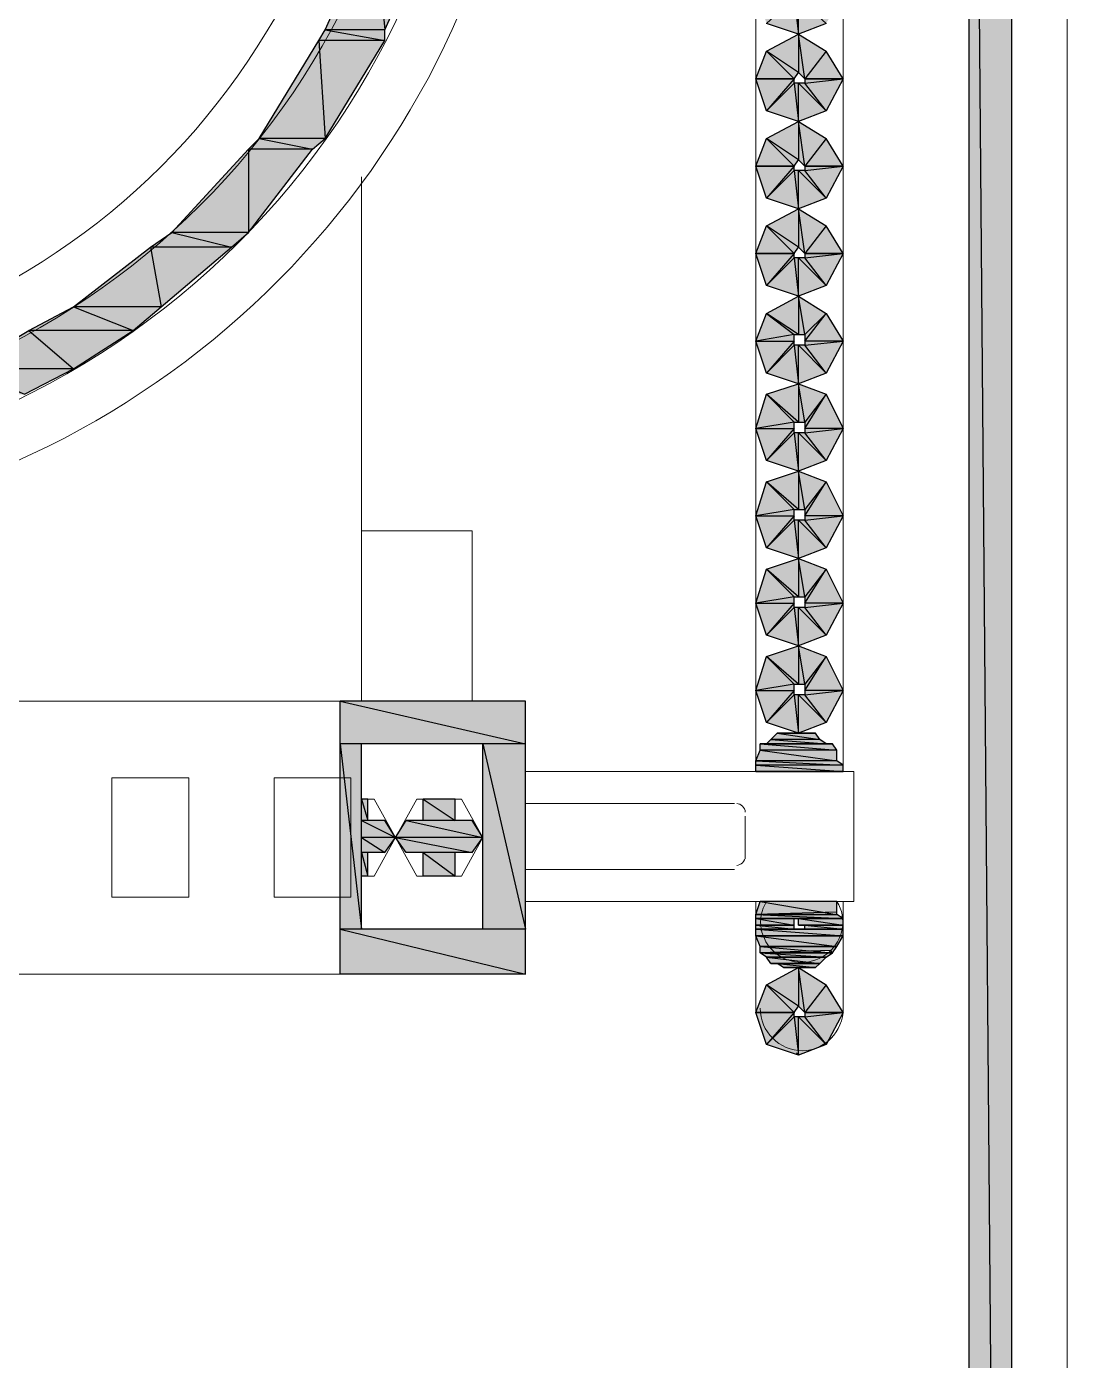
# Model space of a CAD drawing. Header units: millimetres. Extents: x 53 to 176, y -29 to 32.
# Drawn here: x 113.566 to 114.249, y -7.654 to -6.78 of the extents above; entities that cross this region are included whole.
import ezdxf

# ---------------------------------------------------------------- set-up
doc = ezdxf.new("R2010")
doc.units = ezdxf.units.MM
doc.layers.add('15 - Quadro de medição', color=6, linetype='Continuous')

msp = doc.modelspace()

# ---------------------------------------------------------------- hatches: boundary and pattern name
at = {"layer": '15 - Quadro de medição', "true_color": 0x000007}
h = msp.add_hatch(color=7, dxfattribs=at)
h.paths.add_polyline_path([(114.21171, -5.98433), (114.18378, -5.98433), (114.21171, -9.32817)])
h.paths.add_polyline_path([(114.18378, -5.98433), (114.21171, -9.32817), (114.18378, -9.32817)])
h = msp.add_hatch(color=7, dxfattribs=at)
h.paths.add_polyline_path([(113.83319, -6.71064), (113.79408, -6.71064), (113.80107, -6.78188)])
h.paths.add_polyline_path([(113.79408, -6.71064), (113.80107, -6.78188), (113.76196, -6.78188)])
h = msp.add_hatch(color=7, dxfattribs=at)
h.paths.add_polyline_path([(114.0441, -6.75674), (114.06925, -6.75674), (114.05109, -6.77769)])
h.paths.add_polyline_path([(114.06925, -6.75674), (114.05109, -6.77769), (114.06925, -6.76093)])
h.paths.add_polyline_path([(114.05109, -6.77769), (114.06925, -6.76093), (114.07204, -6.78467)])
h.paths.add_polyline_path([(114.06925, -6.76093), (114.07204, -6.78467), (114.07204, -6.76093)])
h.paths.add_polyline_path([(114.07204, -6.78467), (114.07204, -6.76093), (114.0902, -6.77769)])
h.paths.add_polyline_path([(114.07204, -6.76093), (114.0902, -6.77769), (114.07623, -6.76093)])
h.paths.add_polyline_path([(114.0902, -6.77769), (114.07623, -6.76093), (114.10137, -6.75674)])
h.paths.add_polyline_path([(114.07623, -6.76093), (114.10137, -6.75674), (114.07623, -6.75674)])
h = msp.add_hatch(color=7, dxfattribs=at)
h.paths.add_polyline_path([(113.80107, -6.78188), (113.76196, -6.78188), (113.80107, -6.78886)])
h.paths.add_polyline_path([(113.76196, -6.78188), (113.80107, -6.78886), (113.75777, -6.78886)])
h = msp.add_hatch(color=7, dxfattribs=at)
h.paths.add_polyline_path([(113.80107, -6.78886), (113.75777, -6.78886), (113.76196, -6.85311)])
h.paths.add_polyline_path([(113.75777, -6.78886), (113.76196, -6.85311), (113.71866, -6.85311)])
h = msp.add_hatch(color=7, dxfattribs=at)
h.paths.add_polyline_path([(114.10137, -6.814), (114.0902, -6.79585), (114.07623, -6.814)])
h.paths.add_polyline_path([(114.0902, -6.79585), (114.07623, -6.814), (114.07204, -6.78467)])
h.paths.add_polyline_path([(114.07623, -6.814), (114.07204, -6.78467), (114.07204, -6.80981)])
h.paths.add_polyline_path([(114.07204, -6.78467), (114.07204, -6.80981), (114.05109, -6.79585)])
h.paths.add_polyline_path([(114.07204, -6.80981), (114.05109, -6.79585), (114.06925, -6.814)])
h.paths.add_polyline_path([(114.05109, -6.79585), (114.06925, -6.814), (114.0441, -6.814)])
h = msp.add_hatch(color=7, dxfattribs=at)
h.paths.add_polyline_path([(114.0441, -6.814), (114.06925, -6.814), (114.05109, -6.83496)])
h.paths.add_polyline_path([(114.06925, -6.814), (114.05109, -6.83496), (114.06925, -6.8168)])
h.paths.add_polyline_path([(114.05109, -6.83496), (114.06925, -6.8168), (114.07204, -6.84194)])
h.paths.add_polyline_path([(114.06925, -6.8168), (114.07204, -6.84194), (114.07204, -6.8168)])
h.paths.add_polyline_path([(114.07204, -6.84194), (114.07204, -6.8168), (114.0902, -6.83496)])
h.paths.add_polyline_path([(114.07204, -6.8168), (114.0902, -6.83496), (114.07623, -6.8168)])
h.paths.add_polyline_path([(114.0902, -6.83496), (114.07623, -6.8168), (114.10137, -6.814)])
h.paths.add_polyline_path([(114.07623, -6.8168), (114.10137, -6.814), (114.07623, -6.814)])
h = msp.add_hatch(color=7, dxfattribs=at)
h.paths.add_polyline_path([(114.10137, -6.87127), (114.0902, -6.85311), (114.07623, -6.87127)])
h.paths.add_polyline_path([(114.0902, -6.85311), (114.07623, -6.87127), (114.07204, -6.84194)])
h.paths.add_polyline_path([(114.07623, -6.87127), (114.07204, -6.84194), (114.07204, -6.86708)])
h.paths.add_polyline_path([(114.07204, -6.84194), (114.07204, -6.86708), (114.05109, -6.85311)])
h.paths.add_polyline_path([(114.07204, -6.86708), (114.05109, -6.85311), (114.06925, -6.87127)])
h.paths.add_polyline_path([(114.05109, -6.85311), (114.06925, -6.87127), (114.0441, -6.87127)])
h = msp.add_hatch(color=7, dxfattribs=at)
h.paths.add_polyline_path([(113.75358, -6.8601), (113.71168, -6.8601), (113.71168, -6.91457)])
h.paths.add_polyline_path([(113.71168, -6.8601), (113.71168, -6.91457), (113.66139, -6.91457)])
h = msp.add_hatch(color=7, dxfattribs=at)
h.paths.add_polyline_path([(113.76196, -6.85311), (113.71866, -6.85311), (113.75358, -6.8601)])
h.paths.add_polyline_path([(113.71866, -6.85311), (113.75358, -6.8601), (113.71168, -6.8601)])
h = msp.add_hatch(color=7, dxfattribs=at)
h.paths.add_polyline_path([(114.0441, -6.87127), (114.06925, -6.87127), (114.05109, -6.89222)])
h.paths.add_polyline_path([(114.06925, -6.87127), (114.05109, -6.89222), (114.06925, -6.87406)])
h.paths.add_polyline_path([(114.05109, -6.89222), (114.06925, -6.87406), (114.07204, -6.89921)])
h.paths.add_polyline_path([(114.06925, -6.87406), (114.07204, -6.89921), (114.07204, -6.87406)])
h.paths.add_polyline_path([(114.07204, -6.89921), (114.07204, -6.87406), (114.0902, -6.89222)])
h.paths.add_polyline_path([(114.07204, -6.87406), (114.0902, -6.89222), (114.07623, -6.87406)])
h.paths.add_polyline_path([(114.0902, -6.89222), (114.07623, -6.87406), (114.10137, -6.87127)])
h.paths.add_polyline_path([(114.07623, -6.87406), (114.10137, -6.87127), (114.07623, -6.87127)])
h = msp.add_hatch(color=7, dxfattribs=at)
h.paths.add_polyline_path([(114.10137, -6.92854), (114.0902, -6.91038), (114.07623, -6.92854)])
h.paths.add_polyline_path([(114.0902, -6.91038), (114.07623, -6.92854), (114.07204, -6.89921)])
h.paths.add_polyline_path([(114.07623, -6.92854), (114.07204, -6.89921), (114.07204, -6.92435)])
h.paths.add_polyline_path([(114.07204, -6.89921), (114.07204, -6.92435), (114.05109, -6.91038)])
h.paths.add_polyline_path([(114.07204, -6.92435), (114.05109, -6.91038), (114.06925, -6.92854)])
h.paths.add_polyline_path([(114.05109, -6.91038), (114.06925, -6.92854), (114.0441, -6.92854)])
h = msp.add_hatch(color=7, dxfattribs=at)
h.paths.add_polyline_path([(113.71168, -6.91457), (113.66139, -6.91457), (113.7005, -6.92435)])
h.paths.add_polyline_path([(113.66139, -6.91457), (113.7005, -6.92435), (113.64742, -6.92435)])
h = msp.add_hatch(color=7, dxfattribs=at)
h.paths.add_polyline_path([(113.7005, -6.92435), (113.64742, -6.92435), (113.65441, -6.96346)])
h.paths.add_polyline_path([(113.64742, -6.92435), (113.65441, -6.96346), (113.59714, -6.96346)])
h = msp.add_hatch(color=7, dxfattribs=at)
h.paths.add_polyline_path([(114.0441, -6.92854), (114.06925, -6.92854), (114.05109, -6.94949)])
h.paths.add_polyline_path([(114.06925, -6.92854), (114.05109, -6.94949), (114.06925, -6.93133)])
h.paths.add_polyline_path([(114.05109, -6.94949), (114.06925, -6.93133), (114.07204, -6.95647)])
h.paths.add_polyline_path([(114.06925, -6.93133), (114.07204, -6.95647), (114.07204, -6.93133)])
h.paths.add_polyline_path([(114.07204, -6.95647), (114.07204, -6.93133), (114.0902, -6.94949)])
h.paths.add_polyline_path([(114.07204, -6.93133), (114.0902, -6.94949), (114.07623, -6.93133)])
h.paths.add_polyline_path([(114.0902, -6.94949), (114.07623, -6.93133), (114.10137, -6.92854)])
h.paths.add_polyline_path([(114.07623, -6.93133), (114.10137, -6.92854), (114.07623, -6.92854)])
h = msp.add_hatch(color=7, dxfattribs=at)
h.paths.add_polyline_path([(114.0902, -7.00676), (114.07623, -6.9886), (114.10137, -6.98581)])
h.paths.add_polyline_path([(114.07623, -6.9886), (114.10137, -6.98581), (114.07623, -6.98581)])
h.paths.add_polyline_path([(114.10137, -6.98581), (114.07623, -6.98581), (114.0902, -6.96765)])
h.paths.add_polyline_path([(114.07623, -6.98581), (114.0902, -6.96765), (114.07623, -6.98161)])
h.paths.add_polyline_path([(114.0902, -6.96765), (114.07623, -6.98161), (114.07204, -6.95647)])
h.paths.add_polyline_path([(114.07623, -6.98161), (114.07204, -6.95647), (114.07204, -6.98161)])
h.paths.add_polyline_path([(114.07204, -6.95647), (114.07204, -6.98161), (114.05109, -6.96765)])
h.paths.add_polyline_path([(114.07204, -6.98161), (114.05109, -6.96765), (114.06925, -6.98161)])
h.paths.add_polyline_path([(114.05109, -6.96765), (114.06925, -6.98161), (114.0441, -6.98581)])
h.paths.add_polyline_path([(114.06925, -6.98161), (114.0441, -6.98581), (114.06925, -6.98581)])
h.paths.add_polyline_path([(114.0441, -6.98581), (114.06925, -6.98581), (114.05109, -7.00676)])
h.paths.add_polyline_path([(114.06925, -6.98581), (114.05109, -7.00676), (114.06925, -6.9886)])
h.paths.add_polyline_path([(114.05109, -7.00676), (114.06925, -6.9886), (114.07204, -7.01374)])
h.paths.add_polyline_path([(114.06925, -6.9886), (114.07204, -7.01374), (114.07204, -6.9886)])
h.paths.add_polyline_path([(114.07204, -7.01374), (114.07204, -6.9886), (114.0902, -7.00676)])
h.paths.add_polyline_path([(114.07204, -6.9886), (114.0902, -7.00676), (114.07623, -6.9886)])
h = msp.add_hatch(color=7, dxfattribs=at)
h.paths.add_polyline_path([(113.65441, -6.96346), (113.59714, -6.96346), (113.63625, -6.97882)])
h.paths.add_polyline_path([(113.59714, -6.96346), (113.63625, -6.97882), (113.56781, -6.97882)])
h = msp.add_hatch(color=7, dxfattribs=at)
h.paths.add_polyline_path([(113.63625, -6.97882), (113.56781, -6.97882), (113.59714, -7.00396)])
h.paths.add_polyline_path([(113.56781, -6.97882), (113.59714, -7.00396), (113.52591, -7.00396)])
h = msp.add_hatch(color=7, dxfattribs=at)
h.paths.add_polyline_path([(113.59714, -7.00396), (113.52591, -7.00396), (113.56502, -7.02072)])
h.paths.add_polyline_path([(113.52591, -7.00396), (113.56502, -7.02072), (113.46864, -7.02072)])
h = msp.add_hatch(color=7, dxfattribs=at)
h.paths.add_polyline_path([(114.0902, -7.06402), (114.07623, -7.04587), (114.10137, -7.04307)])
h.paths.add_polyline_path([(114.07623, -7.04587), (114.10137, -7.04307), (114.07623, -7.04307)])
h.paths.add_polyline_path([(114.10137, -7.04307), (114.07623, -7.04307), (114.0902, -7.02072)])
h.paths.add_polyline_path([(114.07623, -7.04307), (114.0902, -7.02072), (114.07623, -7.03888)])
h.paths.add_polyline_path([(114.0902, -7.02072), (114.07623, -7.03888), (114.07204, -7.01374)])
h.paths.add_polyline_path([(114.07623, -7.03888), (114.07204, -7.01374), (114.07204, -7.03888)])
h.paths.add_polyline_path([(114.07204, -7.01374), (114.07204, -7.03888), (114.05109, -7.02072)])
h.paths.add_polyline_path([(114.07204, -7.03888), (114.05109, -7.02072), (114.06925, -7.03888)])
h.paths.add_polyline_path([(114.05109, -7.02072), (114.06925, -7.03888), (114.0441, -7.04307)])
h.paths.add_polyline_path([(114.06925, -7.03888), (114.0441, -7.04307), (114.06925, -7.04307)])
h.paths.add_polyline_path([(114.0441, -7.04307), (114.06925, -7.04307), (114.05109, -7.06402)])
h.paths.add_polyline_path([(114.06925, -7.04307), (114.05109, -7.06402), (114.06925, -7.04587)])
h.paths.add_polyline_path([(114.05109, -7.06402), (114.06925, -7.04587), (114.07204, -7.07101)])
h.paths.add_polyline_path([(114.06925, -7.04587), (114.07204, -7.07101), (114.07204, -7.04587)])
h.paths.add_polyline_path([(114.07204, -7.07101), (114.07204, -7.04587), (114.0902, -7.06402)])
h.paths.add_polyline_path([(114.07204, -7.04587), (114.0902, -7.06402), (114.07623, -7.04587)])
h = msp.add_hatch(color=7, dxfattribs=at)
h.paths.add_polyline_path([(114.0902, -7.12129), (114.07623, -7.10313), (114.10137, -7.10034)])
h.paths.add_polyline_path([(114.07623, -7.10313), (114.10137, -7.10034), (114.07623, -7.10034)])
h.paths.add_polyline_path([(114.10137, -7.10034), (114.07623, -7.10034), (114.0902, -7.07799)])
h.paths.add_polyline_path([(114.07623, -7.10034), (114.0902, -7.07799), (114.07623, -7.09615)])
h.paths.add_polyline_path([(114.0902, -7.07799), (114.07623, -7.09615), (114.07204, -7.07101)])
h.paths.add_polyline_path([(114.07623, -7.09615), (114.07204, -7.07101), (114.07204, -7.09615)])
h.paths.add_polyline_path([(114.07204, -7.07101), (114.07204, -7.09615), (114.05109, -7.07799)])
h.paths.add_polyline_path([(114.07204, -7.09615), (114.05109, -7.07799), (114.06925, -7.09615)])
h.paths.add_polyline_path([(114.05109, -7.07799), (114.06925, -7.09615), (114.0441, -7.10034)])
h.paths.add_polyline_path([(114.06925, -7.09615), (114.0441, -7.10034), (114.06925, -7.10034)])
h.paths.add_polyline_path([(114.0441, -7.10034), (114.06925, -7.10034), (114.05109, -7.12129)])
h.paths.add_polyline_path([(114.06925, -7.10034), (114.05109, -7.12129), (114.06925, -7.10313)])
h.paths.add_polyline_path([(114.05109, -7.12129), (114.06925, -7.10313), (114.07204, -7.12827)])
h.paths.add_polyline_path([(114.06925, -7.10313), (114.07204, -7.12827), (114.07204, -7.10313)])
h.paths.add_polyline_path([(114.07204, -7.12827), (114.07204, -7.10313), (114.0902, -7.12129)])
h.paths.add_polyline_path([(114.07204, -7.10313), (114.0902, -7.12129), (114.07623, -7.10313)])
h = msp.add_hatch(color=7, dxfattribs=at)
h.paths.add_polyline_path([(114.0902, -7.17856), (114.07623, -7.1604), (114.10137, -7.15761)])
h.paths.add_polyline_path([(114.07623, -7.1604), (114.10137, -7.15761), (114.07623, -7.15761)])
h.paths.add_polyline_path([(114.10137, -7.15761), (114.07623, -7.15761), (114.0902, -7.13526)])
h.paths.add_polyline_path([(114.07623, -7.15761), (114.0902, -7.13526), (114.07623, -7.15342)])
h.paths.add_polyline_path([(114.0902, -7.13526), (114.07623, -7.15342), (114.07204, -7.12827)])
h.paths.add_polyline_path([(114.07623, -7.15342), (114.07204, -7.12827), (114.07204, -7.15342)])
h.paths.add_polyline_path([(114.07204, -7.12827), (114.07204, -7.15342), (114.05109, -7.13526)])
h.paths.add_polyline_path([(114.07204, -7.15342), (114.05109, -7.13526), (114.06925, -7.15342)])
h.paths.add_polyline_path([(114.05109, -7.13526), (114.06925, -7.15342), (114.0441, -7.15761)])
h.paths.add_polyline_path([(114.06925, -7.15342), (114.0441, -7.15761), (114.06925, -7.15761)])
h.paths.add_polyline_path([(114.0441, -7.15761), (114.06925, -7.15761), (114.05109, -7.17856)])
h.paths.add_polyline_path([(114.06925, -7.15761), (114.05109, -7.17856), (114.06925, -7.1604)])
h.paths.add_polyline_path([(114.05109, -7.17856), (114.06925, -7.1604), (114.07204, -7.18554)])
h.paths.add_polyline_path([(114.06925, -7.1604), (114.07204, -7.18554), (114.07204, -7.1604)])
h.paths.add_polyline_path([(114.07204, -7.18554), (114.07204, -7.1604), (114.0902, -7.17856)])
h.paths.add_polyline_path([(114.07204, -7.1604), (114.0902, -7.17856), (114.07623, -7.1604)])
h = msp.add_hatch(color=7, dxfattribs=at)
h.paths.add_polyline_path([(114.0902, -7.23582), (114.07623, -7.21767), (114.10137, -7.21487)])
h.paths.add_polyline_path([(114.07623, -7.21767), (114.10137, -7.21487), (114.07623, -7.21487)])
h.paths.add_polyline_path([(114.10137, -7.21487), (114.07623, -7.21487), (114.0902, -7.19253)])
h.paths.add_polyline_path([(114.07623, -7.21487), (114.0902, -7.19253), (114.07623, -7.21068)])
h.paths.add_polyline_path([(114.0902, -7.19253), (114.07623, -7.21068), (114.07204, -7.18554)])
h.paths.add_polyline_path([(114.07623, -7.21068), (114.07204, -7.18554), (114.07204, -7.21068)])
h.paths.add_polyline_path([(114.07204, -7.18554), (114.07204, -7.21068), (114.05109, -7.19253)])
h.paths.add_polyline_path([(114.07204, -7.21068), (114.05109, -7.19253), (114.06925, -7.21068)])
h.paths.add_polyline_path([(114.05109, -7.19253), (114.06925, -7.21068), (114.0441, -7.21487)])
h.paths.add_polyline_path([(114.06925, -7.21068), (114.0441, -7.21487), (114.06925, -7.21487)])
h.paths.add_polyline_path([(114.0441, -7.21487), (114.06925, -7.21487), (114.05109, -7.23582)])
h.paths.add_polyline_path([(114.06925, -7.21487), (114.05109, -7.23582), (114.06925, -7.21767)])
h.paths.add_polyline_path([(114.05109, -7.23582), (114.06925, -7.21767), (114.07204, -7.24281)])
h.paths.add_polyline_path([(114.06925, -7.21767), (114.07204, -7.24281), (114.07204, -7.21767)])
h.paths.add_polyline_path([(114.07204, -7.24281), (114.07204, -7.21767), (114.0902, -7.23582)])
h.paths.add_polyline_path([(114.07204, -7.21767), (114.0902, -7.23582), (114.07623, -7.21767)])
h = msp.add_hatch(color=7, dxfattribs=at)
h.paths.add_polyline_path([(113.89325, -7.22186), (113.77174, -7.22186), (113.89325, -7.24979)])
h.paths.add_polyline_path([(113.77174, -7.22186), (113.89325, -7.24979), (113.77174, -7.24979)])
h = msp.add_hatch(color=7, dxfattribs=at)
h.paths.add_polyline_path([(114.08321, -7.24281), (114.05807, -7.24281), (114.08601, -7.247)])
h.paths.add_polyline_path([(114.05807, -7.24281), (114.08601, -7.247), (114.05388, -7.247)])
h = msp.add_hatch(color=7, dxfattribs=at)
h.paths.add_polyline_path([(113.7857, -7.24979), (113.77174, -7.24979), (113.7857, -7.37131)])
h.paths.add_polyline_path([(113.77174, -7.24979), (113.7857, -7.37131), (113.77174, -7.37131)])
h = msp.add_hatch(color=7, dxfattribs=at)
h.paths.add_polyline_path([(113.89325, -7.24979), (113.86532, -7.24979), (113.89325, -7.37131)])
h.paths.add_polyline_path([(113.86532, -7.24979), (113.89325, -7.37131), (113.86532, -7.37131)])
h = msp.add_hatch(color=7, dxfattribs=at)
h.paths.add_polyline_path([(114.09718, -7.25398), (114.0469, -7.25398), (114.09718, -7.26097)])
h.paths.add_polyline_path([(114.0469, -7.25398), (114.09718, -7.26097), (114.0441, -7.26097)])
h = msp.add_hatch(color=7, dxfattribs=at)
h.paths.add_polyline_path([(114.09439, -7.24979), (114.0469, -7.24979), (114.09718, -7.25398)])
h.paths.add_polyline_path([(114.0469, -7.24979), (114.09718, -7.25398), (114.0469, -7.25398)])
h = msp.add_hatch(color=7, dxfattribs=at)
h.paths.add_polyline_path([(114.08601, -7.247), (114.05388, -7.247), (114.0902, -7.24979)])
h.paths.add_polyline_path([(114.05388, -7.247), (114.0902, -7.24979), (114.05109, -7.24979)])
h = msp.add_hatch(color=7, dxfattribs=at)
h.paths.add_polyline_path([(114.09718, -7.26097), (114.0441, -7.26097), (114.10137, -7.26376)])
h.paths.add_polyline_path([(114.0441, -7.26097), (114.10137, -7.26376), (114.0441, -7.26376)])
h = msp.add_hatch(color=7, dxfattribs=at)
h.paths.add_polyline_path([(114.10137, -7.26376), (114.0441, -7.26376), (114.10137, -7.26795)])
h.paths.add_polyline_path([(114.0441, -7.26376), (114.10137, -7.26795), (114.0441, -7.26795)])
h.paths.add_polyline_path([(114.10137, -7.26795), (114.0441, -7.26795)])
h.paths.add_polyline_path([(114.0441, -7.26795), (114.10137, -7.26795)])
h = msp.add_hatch(color=7, dxfattribs=at)
h.paths.add_polyline_path([(113.78989, -7.28611), (113.7857, -7.28611), (113.78989, -7.30008)])
h.paths.add_polyline_path([(113.7857, -7.28611), (113.78989, -7.30008), (113.7857, -7.30008)])
h = msp.add_hatch(color=7, dxfattribs=at)
h.paths.add_polyline_path([(113.84716, -7.28611), (113.82621, -7.28611), (113.84716, -7.30008)])
h.paths.add_polyline_path([(113.82621, -7.28611), (113.84716, -7.30008), (113.82621, -7.30008)])
h = msp.add_hatch(color=7, dxfattribs=at)
h.paths.add_polyline_path([(113.80107, -7.30008), (113.7857, -7.30008), (113.80805, -7.31125)])
h.paths.add_polyline_path([(113.7857, -7.30008), (113.80805, -7.31125), (113.7857, -7.31125)])
h = msp.add_hatch(color=7, dxfattribs=at)
h.paths.add_polyline_path([(113.85833, -7.30008), (113.81504, -7.30008), (113.86532, -7.31125)])
h.paths.add_polyline_path([(113.81504, -7.30008), (113.86532, -7.31125), (113.80805, -7.31125)])
h = msp.add_hatch(color=7, dxfattribs=at)
h.paths.add_polyline_path([(113.80805, -7.31125), (113.7857, -7.31125), (113.80107, -7.32103)])
h.paths.add_polyline_path([(113.7857, -7.31125), (113.80107, -7.32103), (113.7857, -7.32103)])
h = msp.add_hatch(color=7, dxfattribs=at)
h.paths.add_polyline_path([(113.86532, -7.31125), (113.80805, -7.31125), (113.85833, -7.32103)])
h.paths.add_polyline_path([(113.80805, -7.31125), (113.85833, -7.32103), (113.81504, -7.32103)])
h = msp.add_hatch(color=7, dxfattribs=at)
h.paths.add_polyline_path([(113.78989, -7.32103), (113.7857, -7.32103), (113.78989, -7.33639)])
h.paths.add_polyline_path([(113.7857, -7.32103), (113.78989, -7.33639), (113.7857, -7.33639)])
h = msp.add_hatch(color=7, dxfattribs=at)
h.paths.add_polyline_path([(113.84716, -7.32103), (113.82621, -7.32103), (113.84716, -7.33639)])
h.paths.add_polyline_path([(113.82621, -7.32103), (113.84716, -7.33639), (113.82621, -7.33639)])
h = msp.add_hatch(color=7, dxfattribs=at)
h.paths.add_polyline_path([(114.09718, -7.35315), (114.0469, -7.35315), (114.09718, -7.36153)])
h.paths.add_polyline_path([(114.0469, -7.35315), (114.09718, -7.36153), (114.0441, -7.36153)])
h.paths.add_polyline_path([(114.09718, -7.36153), (114.0441, -7.36153)])
h.paths.add_polyline_path([(114.0441, -7.36153), (114.09718, -7.36153), (114.09718, -7.36014)])
h = msp.add_hatch(color=7, dxfattribs=at)
h.paths.add_polyline_path([(114.09718, -7.36153), (114.0441, -7.36153), (114.10137, -7.36433)])
h.paths.add_polyline_path([(114.0441, -7.36153), (114.10137, -7.36433), (114.0441, -7.36433)])
h.paths.add_polyline_path([(114.10137, -7.36433), (114.0441, -7.36433)])
h.paths.add_polyline_path([(114.0441, -7.36433), (114.10137, -7.36433)])
h.paths.add_polyline_path([(114.10137, -7.36433), (114.0441, -7.36433)])
h.paths.add_polyline_path([(114.10137, -7.36433), (114.0441, -7.36433)])
h = msp.add_hatch(color=7, dxfattribs=at)
h.paths.add_polyline_path([(114.06925, -7.36433), (114.0441, -7.36433)])
h.paths.add_polyline_path([(114.06925, -7.36433), (114.0441, -7.36433), (114.07204, -7.36433)])
h = msp.add_hatch(color=7, dxfattribs=at)
h.paths.add_polyline_path([(114.06925, -7.36433), (114.0441, -7.36433), (114.06925, -7.36852)])
h.paths.add_polyline_path([(114.0441, -7.36433), (114.06925, -7.36852), (114.0441, -7.36852)])
h = msp.add_hatch(color=7, dxfattribs=at)
h.paths.add_polyline_path([(114.10137, -7.36433), (114.07204, -7.36433), (114.10137, -7.36852)])
h.paths.add_polyline_path([(114.07204, -7.36433), (114.10137, -7.36852), (114.07204, -7.36852)])
h = msp.add_hatch(color=7, dxfattribs=at)
h.paths.add_polyline_path([(113.89325, -7.37131), (113.77174, -7.37131), (113.89325, -7.40064)])
h.paths.add_polyline_path([(113.77174, -7.37131), (113.89325, -7.40064), (113.77174, -7.40064)])
h = msp.add_hatch(color=7, dxfattribs=at)
h.paths.add_polyline_path([(114.06925, -7.36852), (114.0441, -7.36852), (114.06925, -7.37131)])
h.paths.add_polyline_path([(114.0441, -7.36852), (114.06925, -7.37131), (114.0441, -7.37131)])
h.paths.add_polyline_path([(114.06925, -7.37131), (114.0441, -7.37131)])
h.paths.add_polyline_path([(114.0441, -7.37131), (114.06925, -7.37131)])
h = msp.add_hatch(color=7, dxfattribs=at)
h.paths.add_polyline_path([(114.07204, -7.37131), (114.0441, -7.37131)])
h.paths.add_polyline_path([(114.07204, -7.37131), (114.0441, -7.37131), (114.06925, -7.37131)])
h = msp.add_hatch(color=7, dxfattribs=at)
h.paths.add_polyline_path([(114.10137, -7.37131), (114.0441, -7.37131), (114.10137, -7.3755)])
h.paths.add_polyline_path([(114.0441, -7.37131), (114.10137, -7.3755), (114.0441, -7.3755)])
h.paths.add_polyline_path([(114.10137, -7.3755), (114.0441, -7.3755)])
h.paths.add_polyline_path([(114.0441, -7.3755), (114.10137, -7.3755)])
h = msp.add_hatch(color=7, dxfattribs=at)
h.paths.add_polyline_path([(114.10137, -7.3755), (114.0441, -7.3755), (114.09718, -7.38248)])
h.paths.add_polyline_path([(114.0441, -7.3755), (114.09718, -7.38248), (114.0469, -7.38248)])
h.paths.add_polyline_path([(114.09718, -7.38248), (114.0469, -7.38248)])
h.paths.add_polyline_path([(114.0469, -7.38248), (114.09718, -7.38248)])
h = msp.add_hatch(color=7, dxfattribs=at)
h.paths.add_polyline_path([(114.10137, -7.36852), (114.07623, -7.36852), (114.10137, -7.37131)])
h.paths.add_polyline_path([(114.07623, -7.36852), (114.10137, -7.37131), (114.07623, -7.37131)])
h.paths.add_polyline_path([(114.10137, -7.37131), (114.07623, -7.37131)])
h.paths.add_polyline_path([(114.07623, -7.37131), (114.10137, -7.37131)])
h = msp.add_hatch(color=7, dxfattribs=at)
h.paths.add_polyline_path([(114.09718, -7.38248), (114.0469, -7.38248), (114.09439, -7.38667)])
h.paths.add_polyline_path([(114.0469, -7.38248), (114.09439, -7.38667), (114.0469, -7.38667)])
h.paths.add_polyline_path([(114.09439, -7.38667), (114.0469, -7.38667)])
h.paths.add_polyline_path([(114.0469, -7.38667), (114.09439, -7.38667), (114.09299, -7.38528)])
h = msp.add_hatch(color=7, dxfattribs=at)
h.paths.add_polyline_path([(114.09439, -7.38667), (114.0469, -7.38667), (114.0902, -7.38947)])
h.paths.add_polyline_path([(114.0469, -7.38667), (114.0902, -7.38947), (114.05109, -7.38947)])
h.paths.add_polyline_path([(114.0902, -7.38947), (114.05109, -7.38947)])
h.paths.add_polyline_path([(114.05109, -7.38947), (114.0902, -7.38947)])
h = msp.add_hatch(color=7, dxfattribs=at)
h.paths.add_polyline_path([(114.0902, -7.38947), (114.05109, -7.38947), (114.08601, -7.39366)])
h.paths.add_polyline_path([(114.05109, -7.38947), (114.08601, -7.39366), (114.05388, -7.39366)])
h.paths.add_polyline_path([(114.08601, -7.39366), (114.05388, -7.39366), (114.05807, -7.39366)])
h = msp.add_hatch(color=7, dxfattribs=at)
h.paths.add_polyline_path([(114.08601, -7.39366), (114.05807, -7.39366), (114.08321, -7.39645)])
h.paths.add_polyline_path([(114.05807, -7.39366), (114.08321, -7.39645), (114.06226, -7.39645)])
h.paths.add_polyline_path([(114.08321, -7.39645), (114.06226, -7.39645)])
h.paths.add_polyline_path([(114.06226, -7.39645), (114.08321, -7.39645)])
h = msp.add_hatch(color=7, dxfattribs=at)
h.paths.add_polyline_path([(114.10137, -7.42578), (114.0902, -7.40763), (114.07623, -7.42578)])
h.paths.add_polyline_path([(114.0902, -7.40763), (114.07623, -7.42578), (114.07204, -7.39645)])
h.paths.add_polyline_path([(114.07623, -7.42578), (114.07204, -7.39645), (114.07204, -7.42159)])
h.paths.add_polyline_path([(114.07204, -7.39645), (114.07204, -7.42159), (114.05109, -7.40763)])
h.paths.add_polyline_path([(114.07204, -7.42159), (114.05109, -7.40763), (114.06925, -7.42578)])
h.paths.add_polyline_path([(114.05109, -7.40763), (114.06925, -7.42578), (114.0441, -7.42578)])
h = msp.add_hatch(color=7, dxfattribs=at)
h.paths.add_polyline_path([(114.0441, -7.42578), (114.06925, -7.42578), (114.05109, -7.44674)])
h.paths.add_polyline_path([(114.06925, -7.42578), (114.05109, -7.44674), (114.06925, -7.42858)])
h.paths.add_polyline_path([(114.05109, -7.44674), (114.06925, -7.42858), (114.07204, -7.45372)])
h.paths.add_polyline_path([(114.06925, -7.42858), (114.07204, -7.45372), (114.07204, -7.42858)])
h.paths.add_polyline_path([(114.07204, -7.45372), (114.07204, -7.42858), (114.0902, -7.44674)])
h.paths.add_polyline_path([(114.07204, -7.42858), (114.0902, -7.44674), (114.07623, -7.42858)])
h.paths.add_polyline_path([(114.0902, -7.44674), (114.07623, -7.42858), (114.10137, -7.42578)])
h.paths.add_polyline_path([(114.07623, -7.42858), (114.10137, -7.42578), (114.07623, -7.42578)])

# ---------------------------------------------------------------- linework, layer by layer
at = {"layer": '15 - Quadro de medição', "color": 7, "linetype": 'Continuous', "lineweight": 20, "true_color": 0x000007}
for points in [[(112.39174, -5.61978), (114.24803, -5.61978), (114.24803, -9.32817), (112.39174, -9.32817)], [(114.24803, -5.61978), (116.10013, -5.61978), (116.10013, -9.32817), (114.24803, -9.32817)], [(113.32198, -7.22186), (113.89325, -7.22186), (113.89325, -7.40064), (112.7535, -7.40064), (112.7535, -7.22186)], [(113.62228, -7.35036), (113.67257, -7.35036), (113.67257, -7.27214), (113.62228, -7.27214)], [(113.72844, -7.35036), (113.77872, -7.35036), (113.77872, -7.27214), (113.72844, -7.27214)], [(113.85135, -7.28611), (113.86532, -7.31125), (113.85135, -7.33639), (113.82202, -7.33639), (113.80805, -7.31125), (113.82202, -7.28611)]]:
    msp.add_lwpolyline(points, close=True, dxfattribs=at)
for points in [[(112.46297, -5.76224), (114.18378, -5.76224), (114.18378, -9.32817), (112.45599, -9.32817), (112.45459, -9.32677), (112.39174, -9.32817)], [(114.24803, -5.84884), (114.24803, -9.32817), (112.39174, -9.32817), (112.39174, -5.84884)], [(116.10013, -5.84884), (116.10013, -9.32817), (114.24803, -9.32817), (114.24803, -5.84884)], [(114.18378, -9.32817), (114.21171, -9.32817), (114.21171, -5.98433)], [(114.0441, -6.36006), (114.0441, -7.26795), (114.0441, -7.26795)], [(114.10137, -7.26795), (114.10137, -6.36006), (114.10137, -6.36006)], [(113.7857, -7.22186), (113.7857, -6.87825), (113.7857, -6.87825)], [(113.85833, -7.22186), (113.85833, -7.11012), (113.7857, -7.11012)], [(113.77174, -7.22186), (113.77174, -7.40064), (113.77174, -7.40064)], [(113.7857, -7.24979), (113.86532, -7.24979), (113.86532, -7.37131), (113.7857, -7.37131)], [(113.7857, -7.24979), (113.7857, -7.37131), (113.7857, -7.37131)], [(113.89325, -7.26795), (114.10835, -7.26795), (114.10835, -7.35315), (113.89325, -7.35315)], [(113.7857, -7.28611), (113.79408, -7.28611), (113.80805, -7.31125), (113.79408, -7.33639), (113.7857, -7.33639)], [(113.79408, -7.28611), (113.78989, -7.28611), (113.78989, -7.30008)], [(113.82621, -7.28611), (113.82621, -7.30008), (113.82621, -7.30008)], [(113.84716, -7.28611), (113.84716, -7.30008), (113.84716, -7.30008)], [(114.03014, -7.2889), (113.89325, -7.2889), (113.89325, -7.2889)], [(114.03712, -7.32522), (114.03712, -7.29728), (114.03712, -7.29728)], [(113.80107, -7.30008), (113.78989, -7.30008), (113.78989, -7.30008)], [(113.82621, -7.30008), (113.81504, -7.30008), (113.81504, -7.30008)], [(113.85833, -7.30008), (113.84716, -7.30008), (113.84716, -7.30008)], [(113.80107, -7.32103), (113.78989, -7.32103), (113.78989, -7.32103)], [(113.78989, -7.32103), (113.78989, -7.33639), (113.78989, -7.33639)], [(113.82621, -7.32103), (113.81504, -7.32103), (113.81504, -7.32103)], [(113.82621, -7.32103), (113.82621, -7.33639), (113.82621, -7.33639)], [(113.84716, -7.32103), (113.84716, -7.33639), (113.84716, -7.33639)], [(113.85833, -7.32103), (113.84716, -7.32103), (113.84716, -7.32103)], [(113.89325, -7.3322), (114.03014, -7.3322), (114.03014, -7.3322)], [(114.0441, -7.35315), (114.0441, -7.42578), (114.0441, -7.42578)], [(114.10137, -7.42578), (114.10137, -7.35315), (114.10137, -7.35315)], [(114.07204, -7.45372), (114.07064, -7.45232), (114.07064, -7.45232)]]:
    msp.add_lwpolyline(points, dxfattribs=at)
at = {"layer": '15 - Quadro de medição', "color": 7, "linetype": 'Continuous', "lineweight": -2, "true_color": 0x000007}
for points in [[(114.21171, -5.98433), (114.18378, -5.98433), (114.21171, -9.32817)], [(114.18378, -5.98433), (114.21171, -9.32817), (114.18378, -9.32817)], [(113.79408, -6.71064), (113.80107, -6.78188), (113.76196, -6.78188)], [(113.83319, -6.71064), (113.79408, -6.71064), (113.80107, -6.78188)], [(114.05109, -6.77769), (114.06925, -6.76093), (114.07204, -6.78467)], [(114.06925, -6.76093), (114.07204, -6.78467), (114.07204, -6.76093)], [(114.07204, -6.78467), (114.07204, -6.76093), (114.0902, -6.77769)], [(113.76196, -6.78188), (113.80107, -6.78886), (113.75777, -6.78886)], [(113.80107, -6.78188), (113.76196, -6.78188), (113.80107, -6.78886)], [(113.75777, -6.78886), (113.76196, -6.85311), (113.71866, -6.85311)], [(113.80107, -6.78886), (113.75777, -6.78886), (113.76196, -6.85311)], [(114.07204, -6.78467), (114.07204, -6.80981), (114.05109, -6.79585)], [(114.0902, -6.79585), (114.07623, -6.814), (114.07204, -6.78467)], [(114.07623, -6.814), (114.07204, -6.78467), (114.07204, -6.80981)], [(114.05109, -6.79585), (114.06925, -6.814), (114.0441, -6.814)], [(114.07204, -6.80981), (114.05109, -6.79585), (114.06925, -6.814)], [(114.10137, -6.814), (114.0902, -6.79585), (114.07623, -6.814)], [(114.0441, -6.814), (114.06925, -6.814), (114.05109, -6.83496)], [(114.06925, -6.814), (114.05109, -6.83496), (114.06925, -6.8168)], [(114.05109, -6.83496), (114.06925, -6.8168), (114.07204, -6.84194)], [(114.06925, -6.8168), (114.07204, -6.84194), (114.07204, -6.8168)], [(114.07204, -6.84194), (114.07204, -6.8168), (114.0902, -6.83496)], [(114.07204, -6.8168), (114.0902, -6.83496), (114.07623, -6.8168)], [(114.0902, -6.83496), (114.07623, -6.8168), (114.10137, -6.814)], [(114.07623, -6.8168), (114.10137, -6.814), (114.07623, -6.814)], [(114.07204, -6.84194), (114.07204, -6.86708), (114.05109, -6.85311)], [(114.0902, -6.85311), (114.07623, -6.87127), (114.07204, -6.84194)], [(114.07623, -6.87127), (114.07204, -6.84194), (114.07204, -6.86708)], [(113.71168, -6.8601), (113.71168, -6.91457), (113.66139, -6.91457)], [(113.71866, -6.85311), (113.75358, -6.8601), (113.71168, -6.8601)], [(113.75358, -6.8601), (113.71168, -6.8601), (113.71168, -6.91457)], [(113.76196, -6.85311), (113.71866, -6.85311), (113.75358, -6.8601)], [(114.05109, -6.85311), (114.06925, -6.87127), (114.0441, -6.87127)], [(114.07204, -6.86708), (114.05109, -6.85311), (114.06925, -6.87127)], [(114.10137, -6.87127), (114.0902, -6.85311), (114.07623, -6.87127)], [(114.0441, -6.87127), (114.06925, -6.87127), (114.05109, -6.89222)], [(114.06925, -6.87127), (114.05109, -6.89222), (114.06925, -6.87406)], [(114.05109, -6.89222), (114.06925, -6.87406), (114.07204, -6.89921)], [(114.06925, -6.87406), (114.07204, -6.89921), (114.07204, -6.87406)], [(114.07204, -6.89921), (114.07204, -6.87406), (114.0902, -6.89222)], [(114.07204, -6.87406), (114.0902, -6.89222), (114.07623, -6.87406)], [(114.0902, -6.89222), (114.07623, -6.87406), (114.10137, -6.87127)], [(114.07623, -6.87406), (114.10137, -6.87127), (114.07623, -6.87127)], [(114.07204, -6.89921), (114.07204, -6.92435), (114.05109, -6.91038)], [(114.0902, -6.91038), (114.07623, -6.92854), (114.07204, -6.89921)], [(114.07623, -6.92854), (114.07204, -6.89921), (114.07204, -6.92435)], [(114.05109, -6.91038), (114.06925, -6.92854), (114.0441, -6.92854)], [(114.07204, -6.92435), (114.05109, -6.91038), (114.06925, -6.92854)], [(114.10137, -6.92854), (114.0902, -6.91038), (114.07623, -6.92854)], [(113.66139, -6.91457), (113.7005, -6.92435), (113.64742, -6.92435)], [(113.71168, -6.91457), (113.66139, -6.91457), (113.7005, -6.92435)], [(113.64742, -6.92435), (113.65441, -6.96346), (113.59714, -6.96346)], [(113.7005, -6.92435), (113.64742, -6.92435), (113.65441, -6.96346)], [(114.0441, -6.92854), (114.06925, -6.92854), (114.05109, -6.94949)], [(114.06925, -6.92854), (114.05109, -6.94949), (114.06925, -6.93133)], [(114.0902, -6.94949), (114.07623, -6.93133), (114.10137, -6.92854)], [(114.07623, -6.93133), (114.10137, -6.92854), (114.07623, -6.92854)], [(114.05109, -6.94949), (114.06925, -6.93133), (114.07204, -6.95647)], [(114.06925, -6.93133), (114.07204, -6.95647), (114.07204, -6.93133)], [(114.07204, -6.95647), (114.07204, -6.93133), (114.0902, -6.94949)], [(114.07204, -6.93133), (114.0902, -6.94949), (114.07623, -6.93133)], [(114.07204, -6.95647), (114.07204, -6.98161), (114.05109, -6.96765)], [(114.0902, -6.96765), (114.07623, -6.98161), (114.07204, -6.95647)], [(114.07623, -6.98161), (114.07204, -6.95647), (114.07204, -6.98161)], [(113.59714, -6.96346), (113.63625, -6.97882), (113.56781, -6.97882)], [(113.65441, -6.96346), (113.59714, -6.96346), (113.63625, -6.97882)], [(114.05109, -6.96765), (114.06925, -6.98161), (114.0441, -6.98581)], [(114.07204, -6.98161), (114.05109, -6.96765), (114.06925, -6.98161)], [(114.10137, -6.98581), (114.07623, -6.98581), (114.0902, -6.96765)], [(114.07623, -6.98581), (114.0902, -6.96765), (114.07623, -6.98161)], [(113.56781, -6.97882), (113.59714, -7.00396), (113.52591, -7.00396)], [(113.63625, -6.97882), (113.56781, -6.97882), (113.59714, -7.00396)], [(114.06925, -6.98161), (114.0441, -6.98581), (114.06925, -6.98581)], [(114.0441, -6.98581), (114.06925, -6.98581), (114.05109, -7.00676)], [(114.06925, -6.98581), (114.05109, -7.00676), (114.06925, -6.9886)], [(114.05109, -7.00676), (114.06925, -6.9886), (114.07204, -7.01374)], [(114.06925, -6.9886), (114.07204, -7.01374), (114.07204, -6.9886)], [(114.07204, -7.01374), (114.07204, -6.9886), (114.0902, -7.00676)], [(114.07204, -6.9886), (114.0902, -7.00676), (114.07623, -6.9886)], [(114.0902, -7.00676), (114.07623, -6.9886), (114.10137, -6.98581)], [(114.07623, -6.9886), (114.10137, -6.98581), (114.07623, -6.98581)], [(113.59714, -7.00396), (113.52591, -7.00396), (113.56502, -7.02072)], [(114.07204, -7.01374), (114.07204, -7.03888), (114.05109, -7.02072)], [(114.0902, -7.02072), (114.07623, -7.03888), (114.07204, -7.01374)], [(114.07623, -7.03888), (114.07204, -7.01374), (114.07204, -7.03888)], [(114.05109, -7.02072), (114.06925, -7.03888), (114.0441, -7.04307)], [(114.07204, -7.03888), (114.05109, -7.02072), (114.06925, -7.03888)], [(114.10137, -7.04307), (114.07623, -7.04307), (114.0902, -7.02072)], [(114.07623, -7.04307), (114.0902, -7.02072), (114.07623, -7.03888)], [(114.06925, -7.03888), (114.0441, -7.04307), (114.06925, -7.04307)], [(114.0441, -7.04307), (114.06925, -7.04307), (114.05109, -7.06402)], [(114.06925, -7.04307), (114.05109, -7.06402), (114.06925, -7.04587)], [(114.0902, -7.06402), (114.07623, -7.04587), (114.10137, -7.04307)], [(114.07623, -7.04587), (114.10137, -7.04307), (114.07623, -7.04307)], [(114.05109, -7.06402), (114.06925, -7.04587), (114.07204, -7.07101)], [(114.06925, -7.04587), (114.07204, -7.07101), (114.07204, -7.04587)], [(114.07204, -7.07101), (114.07204, -7.04587), (114.0902, -7.06402)], [(114.07204, -7.04587), (114.0902, -7.06402), (114.07623, -7.04587)], [(114.05109, -7.07799), (114.06925, -7.09615), (114.0441, -7.10034)], [(114.07204, -7.07101), (114.07204, -7.09615), (114.05109, -7.07799)], [(114.07204, -7.09615), (114.05109, -7.07799), (114.06925, -7.09615)], [(114.0902, -7.07799), (114.07623, -7.09615), (114.07204, -7.07101)], [(114.07623, -7.09615), (114.07204, -7.07101), (114.07204, -7.09615)], [(114.10137, -7.10034), (114.07623, -7.10034), (114.0902, -7.07799)], [(114.07623, -7.10034), (114.0902, -7.07799), (114.07623, -7.09615)], [(114.06925, -7.09615), (114.0441, -7.10034), (114.06925, -7.10034)], [(114.0441, -7.10034), (114.06925, -7.10034), (114.05109, -7.12129)], [(114.06925, -7.10034), (114.05109, -7.12129), (114.06925, -7.10313)], [(114.05109, -7.12129), (114.06925, -7.10313), (114.07204, -7.12827)], [(114.06925, -7.10313), (114.07204, -7.12827), (114.07204, -7.10313)], [(114.07204, -7.12827), (114.07204, -7.10313), (114.0902, -7.12129)], [(114.07204, -7.10313), (114.0902, -7.12129), (114.07623, -7.10313)], [(114.0902, -7.12129), (114.07623, -7.10313), (114.10137, -7.10034)], [(114.07623, -7.10313), (114.10137, -7.10034), (114.07623, -7.10034)], [(114.07204, -7.12827), (114.07204, -7.15342), (114.05109, -7.13526)], [(114.0902, -7.13526), (114.07623, -7.15342), (114.07204, -7.12827)], [(114.07623, -7.15342), (114.07204, -7.12827), (114.07204, -7.15342)], [(114.05109, -7.13526), (114.06925, -7.15342), (114.0441, -7.15761)], [(114.07204, -7.15342), (114.05109, -7.13526), (114.06925, -7.15342)], [(114.10137, -7.15761), (114.07623, -7.15761), (114.0902, -7.13526)], [(114.07623, -7.15761), (114.0902, -7.13526), (114.07623, -7.15342)], [(114.06925, -7.15342), (114.0441, -7.15761), (114.06925, -7.15761)], [(114.0441, -7.15761), (114.06925, -7.15761), (114.05109, -7.17856)], [(114.06925, -7.15761), (114.05109, -7.17856), (114.06925, -7.1604)], [(114.0902, -7.17856), (114.07623, -7.1604), (114.10137, -7.15761)], [(114.07623, -7.1604), (114.10137, -7.15761), (114.07623, -7.15761)], [(114.05109, -7.17856), (114.06925, -7.1604), (114.07204, -7.18554)], [(114.06925, -7.1604), (114.07204, -7.18554), (114.07204, -7.1604)], [(114.07204, -7.18554), (114.07204, -7.1604), (114.0902, -7.17856)], [(114.07204, -7.1604), (114.0902, -7.17856), (114.07623, -7.1604)], [(114.05109, -7.19253), (114.06925, -7.21068), (114.0441, -7.21487)], [(114.07204, -7.18554), (114.07204, -7.21068), (114.05109, -7.19253)], [(114.07204, -7.21068), (114.05109, -7.19253), (114.06925, -7.21068)], [(114.0902, -7.19253), (114.07623, -7.21068), (114.07204, -7.18554)], [(114.07623, -7.21068), (114.07204, -7.18554), (114.07204, -7.21068)], [(114.10137, -7.21487), (114.07623, -7.21487), (114.0902, -7.19253)], [(114.07623, -7.21487), (114.0902, -7.19253), (114.07623, -7.21068)], [(114.06925, -7.21068), (114.0441, -7.21487), (114.06925, -7.21487)], [(114.0441, -7.21487), (114.06925, -7.21487), (114.05109, -7.23582)], [(114.06925, -7.21487), (114.05109, -7.23582), (114.06925, -7.21767)], [(114.05109, -7.23582), (114.06925, -7.21767), (114.07204, -7.24281)], [(114.06925, -7.21767), (114.07204, -7.24281), (114.07204, -7.21767)], [(114.07204, -7.24281), (114.07204, -7.21767), (114.0902, -7.23582)], [(114.07204, -7.21767), (114.0902, -7.23582), (114.07623, -7.21767)], [(114.0902, -7.23582), (114.07623, -7.21767), (114.10137, -7.21487)], [(114.07623, -7.21767), (114.10137, -7.21487), (114.07623, -7.21487)], [(113.89325, -7.22186), (113.77174, -7.22186), (113.89325, -7.24979)], [(113.77174, -7.22186), (113.89325, -7.24979), (113.77174, -7.24979)], [(114.05807, -7.24281), (114.08601, -7.247), (114.05388, -7.247)], [(114.06506, -7.24281), (114.08321, -7.24281), (114.05807, -7.24281)], [(114.08321, -7.24281), (114.05807, -7.24281), (114.08601, -7.247)], [(114.06925, -7.24281), (114.07902, -7.24281), (114.06506, -7.24281)], [(114.07902, -7.24281), (114.06506, -7.24281), (114.08321, -7.24281)], [(114.07623, -7.24281), (114.06925, -7.24281), (114.07902, -7.24281)], [(113.7857, -7.24979), (113.77174, -7.24979), (113.7857, -7.37131)], [(113.77174, -7.24979), (113.7857, -7.37131), (113.77174, -7.37131)], [(113.89325, -7.24979), (113.86532, -7.24979), (113.89325, -7.37131)], [(113.86532, -7.24979), (113.89325, -7.37131), (113.86532, -7.37131)], [(114.0469, -7.25398), (114.09718, -7.26097), (114.0441, -7.26097)], [(114.05109, -7.24979), (114.09439, -7.24979), (114.0469, -7.24979)], [(114.09439, -7.24979), (114.0469, -7.24979), (114.09718, -7.25398)], [(114.0469, -7.24979), (114.09718, -7.25398), (114.0469, -7.25398)], [(114.09718, -7.25398), (114.0469, -7.25398), (114.09718, -7.26097)], [(114.05388, -7.247), (114.0902, -7.24979), (114.05109, -7.24979)], [(114.0902, -7.24979), (114.05109, -7.24979), (114.09439, -7.24979)], [(114.08601, -7.247), (114.05388, -7.247), (114.0902, -7.24979)], [(114.09718, -7.26097), (114.0441, -7.26097), (114.10137, -7.26376)], [(114.0441, -7.26097), (114.10137, -7.26376), (114.0441, -7.26376)], [(114.10137, -7.26376), (114.0441, -7.26376), (114.10137, -7.26795)], [(114.0441, -7.26376), (114.10137, -7.26795), (114.0441, -7.26795)], [(114.10137, -7.26795), (114.0441, -7.26795)], [(114.0441, -7.26795), (114.10137, -7.26795), (114.10137, -7.26795)], [(113.78989, -7.28611), (113.7857, -7.28611), (113.78989, -7.30008)], [(113.7857, -7.28611), (113.78989, -7.30008), (113.7857, -7.30008)], [(113.84716, -7.28611), (113.82621, -7.28611), (113.84716, -7.30008)], [(113.82621, -7.28611), (113.84716, -7.30008), (113.82621, -7.30008)], [(113.80107, -7.30008), (113.7857, -7.30008), (113.80805, -7.31125)], [(113.7857, -7.30008), (113.80805, -7.31125), (113.7857, -7.31125)], [(113.81504, -7.30008), (113.86532, -7.31125), (113.80805, -7.31125)], [(113.85833, -7.30008), (113.81504, -7.30008), (113.86532, -7.31125)], [(113.80805, -7.31125), (113.7857, -7.31125), (113.80107, -7.32103)], [(113.7857, -7.31125), (113.80107, -7.32103), (113.7857, -7.32103)], [(113.86532, -7.31125), (113.80805, -7.31125), (113.85833, -7.32103)], [(113.80805, -7.31125), (113.85833, -7.32103), (113.81504, -7.32103)], [(113.78989, -7.32103), (113.7857, -7.32103), (113.78989, -7.33639)], [(113.7857, -7.32103), (113.78989, -7.33639), (113.7857, -7.33639)], [(113.84716, -7.32103), (113.82621, -7.32103), (113.84716, -7.33639)], [(113.82621, -7.32103), (113.84716, -7.33639), (113.82621, -7.33639)], [(114.0469, -7.35315), (114.09718, -7.36153), (114.0441, -7.36153)], [(114.09718, -7.35315), (114.0469, -7.35315), (114.09718, -7.36153)], [(114.0441, -7.36153), (114.09718, -7.36153), (114.09718, -7.36014)], [(114.09718, -7.36153), (114.0441, -7.36153)], [(114.09718, -7.36153), (114.0441, -7.36153), (114.10137, -7.36433)], [(114.0441, -7.36153), (114.10137, -7.36433), (114.0441, -7.36433)], [(114.10137, -7.36433), (114.0441, -7.36433)], [(114.0441, -7.36433), (114.10137, -7.36433), (114.10137, -7.36433)], [(114.10137, -7.36433), (114.10137, -7.36433), (114.0441, -7.36433)], [(114.10137, -7.36433), (114.0441, -7.36433)], [(114.0441, -7.36433), (114.07204, -7.36433), (114.07204, -7.36433)], [(114.07204, -7.36433), (114.07204, -7.36433), (114.0441, -7.36433)], [(114.06925, -7.36433), (114.06925, -7.36433), (114.0441, -7.36433)], [(114.06925, -7.36433), (114.0441, -7.36433), (114.07204, -7.36433)], [(114.06925, -7.36433), (114.0441, -7.36433), (114.06925, -7.36852)], [(114.0441, -7.36433), (114.06925, -7.36852), (114.0441, -7.36852)], [(114.07204, -7.36433), (114.10137, -7.36433), (114.10137, -7.36433)], [(114.10137, -7.36433), (114.10137, -7.36433), (114.07204, -7.36433)], [(114.07204, -7.36433), (114.10137, -7.36433), (114.10137, -7.36433)], [(114.10137, -7.36433), (114.10137, -7.36433), (114.07204, -7.36433)], [(114.10137, -7.36433), (114.07204, -7.36433), (114.10137, -7.36852)], [(114.07204, -7.36433), (114.10137, -7.36852), (114.07204, -7.36852)], [(113.89325, -7.37131), (113.77174, -7.37131), (113.89325, -7.40064)], [(113.77174, -7.37131), (113.89325, -7.40064), (113.77174, -7.40064)], [(114.0441, -7.36852), (114.06925, -7.36852), (114.06925, -7.36852)], [(114.06925, -7.36852), (114.06925, -7.36852), (114.0441, -7.36852)], [(114.0441, -7.36852), (114.06925, -7.36852), (114.06925, -7.36852)], [(114.06925, -7.36852), (114.06925, -7.36852), (114.0441, -7.36852)], [(114.0441, -7.36852), (114.06925, -7.36852), (114.06925, -7.36852)], [(114.06925, -7.36852), (114.06925, -7.36852), (114.0441, -7.36852)], [(114.0441, -7.36852), (114.06925, -7.36852), (114.06925, -7.36852)], [(114.06925, -7.36852), (114.06925, -7.36852), (114.0441, -7.36852)], [(114.0441, -7.36852), (114.06925, -7.36852), (114.06925, -7.36852)], [(114.06925, -7.36852), (114.06925, -7.36852), (114.0441, -7.36852)], [(114.0441, -7.36852), (114.06925, -7.36852), (114.06925, -7.36852)], [(114.06925, -7.36852), (114.06925, -7.36852), (114.0441, -7.36852)], [(114.06925, -7.36852), (114.0441, -7.36852), (114.06925, -7.37131)], [(114.0441, -7.36852), (114.06925, -7.37131), (114.0441, -7.37131)], [(114.06925, -7.37131), (114.0441, -7.37131)], [(114.0441, -7.37131), (114.06925, -7.37131), (114.06925, -7.37131)], [(114.0441, -7.37131), (114.06925, -7.37131), (114.06925, -7.37131)], [(114.06925, -7.37131), (114.06925, -7.37131), (114.0441, -7.37131)], [(114.0441, -7.37131), (114.06925, -7.37131), (114.06925, -7.37131)], [(114.06925, -7.37131), (114.06925, -7.37131), (114.0441, -7.37131)], [(114.0441, -7.37131), (114.06925, -7.37131), (114.06925, -7.37131)], [(114.06925, -7.37131), (114.06925, -7.37131), (114.0441, -7.37131)], [(114.0441, -7.37131), (114.06925, -7.37131), (114.06925, -7.37131)], [(114.06925, -7.37131), (114.06925, -7.37131), (114.0441, -7.37131)], [(114.07204, -7.37131), (114.07204, -7.37131), (114.0441, -7.37131)], [(114.07204, -7.37131), (114.0441, -7.37131), (114.06925, -7.37131)], [(114.0441, -7.37131), (114.07204, -7.37131), (114.07204, -7.37131)], [(114.07204, -7.37131), (114.07204, -7.37131), (114.0441, -7.37131)], [(114.10137, -7.37131), (114.0441, -7.37131), (114.10137, -7.3755)], [(114.0441, -7.37131), (114.10137, -7.3755), (114.0441, -7.3755)], [(114.10137, -7.3755), (114.0441, -7.3755)], [(114.0441, -7.3755), (114.10137, -7.3755), (114.10137, -7.3755)], [(114.10137, -7.3755), (114.0441, -7.3755), (114.09718, -7.38248)], [(114.0441, -7.3755), (114.09718, -7.38248), (114.0469, -7.38248)], [(114.10137, -7.36852), (114.07204, -7.36852)], [(114.07204, -7.36852), (114.10137, -7.36852), (114.07623, -7.36852)], [(114.07623, -7.37131), (114.10137, -7.37131), (114.07204, -7.37131)], [(114.07204, -7.37131), (114.10137, -7.37131), (114.10137, -7.37131)], [(114.10137, -7.37131), (114.10137, -7.37131), (114.07204, -7.37131)], [(114.07204, -7.37131), (114.10137, -7.37131), (114.10137, -7.37131)], [(114.10137, -7.37131), (114.10137, -7.37131), (114.07204, -7.37131)], [(114.07204, -7.37131), (114.10137, -7.37131), (114.10137, -7.37131)], [(114.10137, -7.37131), (114.10137, -7.37131), (114.07204, -7.37131)], [(114.07623, -7.36852), (114.10137, -7.36852), (114.10137, -7.36852)], [(114.10137, -7.36852), (114.10137, -7.36852), (114.07623, -7.36852)], [(114.07623, -7.36852), (114.10137, -7.36852), (114.10137, -7.36852)], [(114.10137, -7.36852), (114.10137, -7.36852), (114.07623, -7.36852)], [(114.07623, -7.36852), (114.10137, -7.36852), (114.10137, -7.36852)], [(114.10137, -7.36852), (114.10137, -7.36852), (114.07623, -7.36852)], [(114.10137, -7.36852), (114.07623, -7.36852)], [(114.07623, -7.36852), (114.10137, -7.36852), (114.10137, -7.36852)], [(114.07623, -7.36852), (114.10137, -7.36852), (114.10137, -7.36852)], [(114.10137, -7.36852), (114.10137, -7.36852), (114.07623, -7.36852)], [(114.07623, -7.36852), (114.10137, -7.36852), (114.10137, -7.36852)], [(114.10137, -7.36852), (114.10137, -7.36852), (114.07623, -7.36852)], [(114.10137, -7.36852), (114.07623, -7.36852), (114.10137, -7.37131)], [(114.07623, -7.36852), (114.10137, -7.37131), (114.07623, -7.37131)], [(114.10137, -7.37131), (114.07623, -7.37131)], [(114.07623, -7.37131), (114.10137, -7.37131), (114.10137, -7.37131)], [(114.07623, -7.37131), (114.10137, -7.37131), (114.10137, -7.37131)], [(114.10137, -7.37131), (114.10137, -7.37131), (114.07623, -7.37131)], [(114.07623, -7.37131), (114.10137, -7.37131), (114.10137, -7.37131)], [(114.10137, -7.37131), (114.10137, -7.37131), (114.07623, -7.37131)], [(114.10137, -7.37131), (114.07623, -7.37131)], [(114.09718, -7.38248), (114.0469, -7.38248)], [(114.0469, -7.38248), (114.09718, -7.38248), (114.09718, -7.38248)], [(114.09718, -7.38248), (114.0469, -7.38248), (114.09439, -7.38667)], [(114.0469, -7.38248), (114.09439, -7.38667), (114.0469, -7.38667)], [(114.0469, -7.38667), (114.09439, -7.38667), (114.09299, -7.38528)], [(114.09439, -7.38667), (114.0469, -7.38667)], [(114.09439, -7.38667), (114.0469, -7.38667), (114.0902, -7.38947)], [(114.0469, -7.38667), (114.0902, -7.38947), (114.05109, -7.38947)], [(114.0902, -7.38947), (114.05109, -7.38947)], [(114.05109, -7.38947), (114.0902, -7.38947), (114.0902, -7.38947)], [(114.0902, -7.38947), (114.05109, -7.38947), (114.08601, -7.39366)], [(114.05109, -7.38947), (114.08601, -7.39366), (114.05388, -7.39366)], [(114.08601, -7.39366), (114.05388, -7.39366), (114.05807, -7.39366)], [(114.05388, -7.39366), (114.08601, -7.39366), (114.08601, -7.39366)], [(114.08601, -7.39366), (114.05807, -7.39366), (114.08321, -7.39645)], [(114.05807, -7.39366), (114.08321, -7.39645), (114.06226, -7.39645)], [(114.07204, -7.39645), (114.07204, -7.42159), (114.05109, -7.40763)], [(114.08321, -7.39645), (114.06226, -7.39645)], [(114.06226, -7.39645), (114.08321, -7.39645), (114.08321, -7.39645)], [(114.08321, -7.39645), (114.06226, -7.39645), (114.07623, -7.39645)], [(114.06226, -7.39645), (114.07623, -7.39645), (114.06506, -7.39645)], [(114.07623, -7.39645), (114.06506, -7.39645), (114.07204, -7.39645)], [(114.06506, -7.39645), (114.07623, -7.39645), (114.07623, -7.39645)], [(114.07623, -7.39645), (114.07623, -7.39645), (114.06506, -7.39645)], [(114.0902, -7.40763), (114.07623, -7.42578), (114.07204, -7.39645)], [(114.07623, -7.42578), (114.07204, -7.39645), (114.07204, -7.42159)], [(114.05109, -7.40763), (114.06925, -7.42578), (114.0441, -7.42578)], [(114.07204, -7.42159), (114.05109, -7.40763), (114.06925, -7.42578)], [(114.10137, -7.42578), (114.0902, -7.40763), (114.07623, -7.42578)], [(114.0441, -7.42578), (114.06925, -7.42578), (114.05109, -7.44674)], [(114.06925, -7.42578), (114.05109, -7.44674), (114.06925, -7.42858)], [(114.05109, -7.44674), (114.06925, -7.42858), (114.07204, -7.45372)], [(114.06925, -7.42858), (114.07204, -7.45372), (114.07204, -7.42858)], [(114.07204, -7.45372), (114.07204, -7.42858), (114.0902, -7.44674)], [(114.07204, -7.42858), (114.0902, -7.44674), (114.07623, -7.42858)], [(114.0902, -7.44674), (114.07623, -7.42858), (114.10137, -7.42578)], [(114.07623, -7.42858), (114.10137, -7.42578), (114.07623, -7.42578)]]:
    msp.add_lwpolyline(points, close=True, dxfattribs=at)
at = {"layer": '15 - Quadro de medição', "color": 7, "linetype": 'Continuous', "lineweight": 20, "true_color": 0x000007}
for points, knots in [([(113.86113, -6.54443), (113.86113, -6.24832), (113.62228, -6.00947), (113.32617, -6.00947), (113.32617, -6.00947), (113.03145, -6.00947), (112.79261, -6.24832), (112.79261, -6.54443), (112.79261, -6.54443), (112.79261, -6.83915), (113.03145, -7.07799), (113.32617, -7.07799), (113.32617, -7.07799), (113.62228, -7.07799), (113.86113, -6.83915), (113.86113, -6.54443)], [0, 0, 0, 0, 0.0625, 0.0625, 0.0625, 0.062501, 0.125, 0.125, 0.125, 0.125001, 0.1875, 0.1875, 0.1875, 0.187501, 1, 1, 1, 1]), ([(113.06498, -6.03741), (112.83172, -6.15753), (112.7102, -6.42291), (112.77305, -6.67852), (112.77305, -6.67852), (112.83451, -6.93413), (113.06358, -7.11431), (113.32617, -7.11431), (113.32617, -7.11431), (113.59016, -7.11431), (113.81923, -6.93413), (113.88068, -6.67852), (113.88068, -6.67852), (113.94354, -6.42291), (113.82202, -6.15753), (113.58876, -6.03741)], [0, 0, 0, 0, 0.0625, 0.0625, 0.0625, 0.062501, 0.125, 0.125, 0.125, 0.125001, 0.1875, 0.1875, 0.1875, 0.187501, 1, 1, 1, 1]), ([(113.82621, -6.54443), (113.82621, -6.26787), (113.60273, -6.04579), (113.32617, -6.04579), (113.32617, -6.04579), (113.05101, -6.04579), (112.82753, -6.26787), (112.82753, -6.54443), (112.82753, -6.54443), (112.82753, -6.81959), (113.05101, -7.04307), (113.32617, -7.04307), (113.32617, -7.04307), (113.60273, -7.04307), (113.82621, -6.81959), (113.82621, -6.54443)], [0, 0, 0, 0, 0.0625, 0.0625, 0.0625, 0.062501, 0.125, 0.125, 0.125, 0.125001, 0.1875, 0.1875, 0.1875, 0.187501, 1, 1, 1, 1]), ([(113.78989, -6.54443), (113.78989, -6.28882), (113.58317, -6.08071), (113.32617, -6.08071), (113.32617, -6.08071), (113.07056, -6.08071), (112.86384, -6.28882), (112.86384, -6.54443), (112.86384, -6.54443), (112.86384, -6.80004), (113.07056, -7.00676), (113.32617, -7.00676), (113.32617, -7.00676), (113.58317, -7.00676), (113.78989, -6.80004), (113.78989, -6.54443)], [0, 0, 0, 0, 0.0625, 0.0625, 0.0625, 0.062501, 0.125, 0.125, 0.125, 0.125001, 0.1875, 0.1875, 0.1875, 0.187501, 1, 1, 1, 1]), ([(114.05109, -7.35315), (114.0441, -7.36433), (114.0469, -7.37829), (114.05667, -7.38667), (114.05667, -7.38667), (114.06645, -7.39506), (114.08182, -7.39506), (114.09159, -7.38667), (114.09159, -7.38667), (114.10137, -7.37829), (114.10416, -7.36433), (114.09718, -7.35315)], [0, 0, 0, 0, 0.083333, 0.083333, 0.083333, 0.083334, 0.166667, 0.166667, 0.166667, 0.166668, 1, 1, 1, 1])]:
    msp.add_open_spline(points, degree=3, knots=knots, dxfattribs=at)
for points in [[(114.03712, -7.29449), (114.03712, -7.2917), (114.03433, -7.2889), (114.03153, -7.2889)], [(114.03153, -7.32941), (114.03433, -7.32941), (114.03712, -7.32661), (114.03712, -7.32382)], [(114.0469, -7.42299), (114.0469, -7.43835), (114.05947, -7.45093), (114.07483, -7.45093)], [(114.07483, -7.45093), (114.0888, -7.45093), (114.10137, -7.43835), (114.10137, -7.42299)]]:
    msp.add_open_spline(points, degree=3, dxfattribs=at)

doc.saveas('drawing.dxf')
